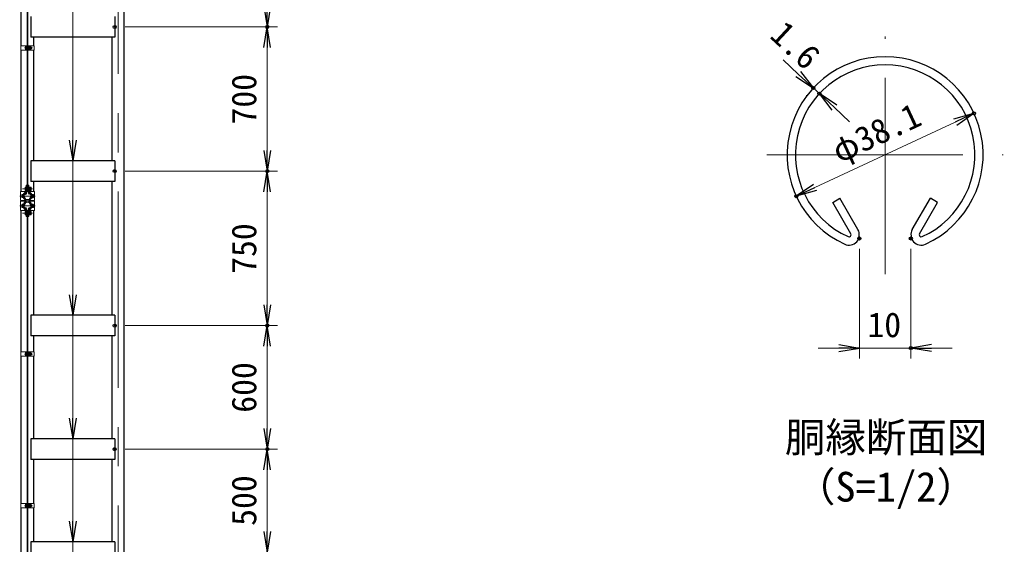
# Model space of a CAD drawing. Units: millimetres, scale not verified, with parts at other scales. Extents: x -10499 to 10501, y -7424 to 7426.
# Drawn here: x -2362 to 2418, y -2306 to 241 of the extents above; entities that cross this region are included whole.
import ezdxf
from ezdxf.enums import TextEntityAlignment as Align

# ---------------------------------------------------------------- set-up
doc = ezdxf.new("R2010")
doc.units = ezdxf.units.MM
doc.header["$LTSCALE"] = 30
doc.header["$PDMODE"] = 32
doc.header["$PDSIZE"] = 15
doc.linetypes.add('USER1', pattern=[50.8, 31.75, -6.35, 6.35, -6.35])
for name, color, linetype, lineweight in [('0-1_D-STR1', 1, 'Continuous', 25), ('0-4_D-BMK', 2, 'USER1', 13), ('0-5_D-STR3', 3, 'Continuous', 13), ('0-7_D-STR-DIM', 7, 'Continuous', 13), ('0-A_D-TTL-TXT', 7, 'Continuous', 13), ('0-B_D-STR-TXT', 7, 'Continuous', 13)]:
    doc.layers.add(name, color=color, linetype=linetype, lineweight=lineweight)
doc.layers.add('0-8_0', color=7, linetype='Continuous')
doc.layers.add('0-9_Defpoints', color=8, linetype='Continuous')
doc.styles.add('ＭＳ ゴシック', font='')
doc.styles.get('ＭＳ ゴシック').set_extended_font_data('MS Gothic')

# ---------------------------------------------------------------- blocks, each defined once
blk = doc.blocks.new('_Open')
at = {"layer": '0-8_0'}
blk.add_line((-30, 5), (0, 0), dxfattribs=at)
blk.add_lwpolyline([(-30, -5), (0, 0), (-30, 0)], dxfattribs=at)

msp = doc.modelspace()

# ---------------------------------------------------------------- linework, layer by layer
at = {"layer": '0-1_D-STR1'}
for p, q in [((-1854.23, -4544.43), (-1854.23, 3764.57)), ((-2354.73, 114.07), (-2354.73, 830.07)), ((-2308.48, 255.57), (-2308.48, 155.57)), ((-1900.48, 255.57), (-1900.48, 155.57)), ((-1900.48, 155.57), (-2308.48, 155.57)), ((-2294.23, 114.07), (-2294.23, 155.57)), ((-1914.73, 155.57), (-1914.73, -444.43)), ((-2354.73, -592.88), (-2354.73, 93.07)), ((-2294.23, -444.43), (-2294.23, 93.07)), ((-1900.48, -444.43), (-2308.48, -444.43)), ((-2308.48, -444.43), (-2308.48, -544.43)), ((-1900.48, -444.43), (-1900.48, -544.43)), ((-1900.48, -544.43), (-2308.48, -544.43)), ((-2294.23, -592.88), (-2294.23, -544.43)), ((-1914.73, -544.43), (-1914.73, -1194.43)), ((-2331.15, -600.05), (-2334.66, -606.13)), ((-2334.66, -606.13), (-2333.27, -606.93)), ((-2329.76, -600.85), (-2333.27, -606.93)), ((-2319.19, -600.85), (-2315.68, -606.93)), ((-2317.8, -600.05), (-2314.29, -606.13)), ((-2314.29, -606.13), (-2315.68, -606.93)), ((-2354.73, -640.98), (-2354.73, -637.88)), ((-2294.23, -640.98), (-2294.23, -637.88)), ((1588.87, -646.51), (1623.6, -626.45)), ((1676.6, -798.46), (1588.87, -646.51)), ((1711.33, -778.41), (1623.6, -626.45)), ((1975.54, -778.41), (2063.27, -626.45)), ((2010.28, -798.46), (2098.01, -646.51)), ((2098.01, -646.51), (2063.27, -626.45)), ((-2354.73, -1371.93), (-2354.73, -685.98)), ((-2334.66, -672.74), (-2333.27, -671.93)), ((-2331.15, -678.81), (-2334.66, -672.74)), ((-2329.76, -678.01), (-2333.27, -671.93)), ((-2319.19, -678.01), (-2315.68, -671.93)), ((-2317.8, -678.81), (-2314.29, -672.74)), ((-2314.29, -672.74), (-2315.68, -671.93)), ((-2294.23, -1194.43), (-2294.23, -685.98)), ((-2308.48, -1194.43), (-2308.48, -1294.43)), ((-1900.48, -1194.43), (-2308.48, -1194.43)), ((-1900.48, -1194.43), (-1900.48, -1294.43)), ((-1900.48, -1294.43), (-2308.48, -1294.43)), ((-2294.23, -1371.93), (-2294.23, -1294.43)), ((-1914.73, -1294.43), (-1914.73, -1794.43)), ((-2354.73, -2108.93), (-2354.73, -1392.93)), ((-2294.23, -1794.43), (-2294.23, -1392.93)), ((-1900.48, -1794.43), (-2308.48, -1794.43)), ((-2308.48, -1794.43), (-2308.48, -1894.43)), ((-1900.48, -1794.43), (-1900.48, -1894.43)), ((-1900.48, -1894.43), (-2308.48, -1894.43)), ((-2294.23, -2108.93), (-2294.23, -1894.43)), ((-1914.73, -1894.43), (-1914.73, -2294.43)), ((-2354.73, -2845.93), (-2354.73, -2129.93)), ((-2294.23, -2294.43), (-2294.23, -2129.93)), ((-1900.48, -2294.43), (-2308.48, -2294.43)), ((-2308.48, -2294.43), (-2308.48, -2394.43)), ((-1900.48, -2294.43), (-1900.48, -2394.43))]:
    msp.add_line(p, q, dxfattribs=at)
for centre, radius, start, end in [((1843.44, -415.18), 476.25, 294.32478, 245.67522), ((1843.44, -415.18), 436.14, 294.32478, 245.67522), ((-2324.48, -615.38), 19.05, 114.32478, 65.67522), ((-2324.48, -615.38), 17.45, 114.32478, 65.67522), ((-2331.5, -599.85), 2, 330, 114.32478), ((-2331.5, -599.85), 0.401, 330, 114.32478), ((-2317.46, -599.85), 2, 65.67522, 210), ((-2317.46, -599.85), 0.401, 65.67522, 210), ((-2324.48, -663.48), 19.05, 294.32478, 245.67522), ((-2324.48, -663.48), 17.45, 294.32478, 245.67522), ((-2331.5, -679.02), 2, 245.67522, 30), ((-2331.5, -679.02), 0.401, 245.67522, 30), ((-2317.46, -679.02), 2, 150, 294.32478), ((-2317.46, -679.02), 0.401, 150, 294.32478), ((1667.92, -803.47), 50.13, 245.67522, 30), ((1667.92, -803.47), 10.03, 245.67522, 30), ((2018.96, -803.47), 50.13, 150, 294.32478), ((2018.96, -803.47), 10.03, 150, 294.32478)]:
    msp.add_arc(centre, radius, start, end, dxfattribs=at)
at = {"layer": '0-4_D-BMK'}
for p, q in [((-2324.48, 5325.57), (-2324.48, -4594.43)), ((-1884.48, -4594.43), (-1884.48, 3803.84)), ((1843.44, -994.72), (1843.44, 159.17)), ((-2339.03, 103.57), (-2300.43, 103.57)), ((1269.09, -415.18), (2417.79, -415.18)), ((-2362.44, -615.38), (-2286.51, -615.38)), ((-2348.92, -580.38), (-2300.04, -580.38)), ((-2362.44, -663.48), (-2286.51, -663.48)), ((-2348.92, -698.48), (-2300.04, -698.48)), ((-2339.03, -1382.43), (-2300.43, -1382.43)), ((-2339.03, -2119.43), (-2300.43, -2119.43))]:
    msp.add_line(p, q, dxfattribs=at)
at = {"layer": '0-5_D-STR3'}
for p, q in [((-2326.73, 2276.52), (-2326.73, -595.38)), ((-2322.23, 2276.52), (-2322.23, -595.38)), ((-2357.03, 114.07), (-2357.03, 93.07)), ((-2326.73, 114.07), (-2357.03, 114.07)), ((-2333.83, 110.07), (-2333.83, 97.07)), ((-2329.03, 114.07), (-2329.03, 93.07)), ((-2329.03, 111.57), (-2329.03, 95.57)), ((-2322.23, 114.07), (-2291.93, 114.07)), ((-2319.93, 114.07), (-2319.93, 93.07)), ((-2309.93, 111.67), (-2319.93, 111.67)), ((-2319.93, 111.67), (-2319.93, 95.47)), ((-2309.93, 107.62), (-2319.93, 107.62)), ((-2309.93, 99.52), (-2319.93, 99.52)), ((-2308.93, 109.8), (-2308.93, 97.45)), ((-2308.93, 107.57), (-2305.03, 107.57)), ((-2308.93, 106.89), (-2304.7, 106.89)), ((-2308.93, 100.24), (-2304.7, 100.24)), ((-2308.93, 99.57), (-2305.03, 99.57)), ((-2305.03, 107.57), (-2305.03, 99.57)), ((-2291.93, 114.07), (-2291.93, 93.07)), ((-2326.73, 93.07), (-2357.03, 93.07)), ((-2322.23, 93.07), (-2291.93, 93.07)), ((-2309.93, 95.47), (-2319.93, 95.47)), ((-2330.98, -563.38), (-2330.98, -592.95)), ((-2330.98, -563.38), (-2328.68, -563.38)), ((-2328.68, -563.38), (-2328.68, -592.95)), ((-2320.28, -563.38), (-2320.28, -592.95)), ((-2320.28, -563.38), (-2317.98, -563.38)), ((-2317.98, -563.38), (-2317.98, -592.95)), ((-2307.98, -572.28), (-2317.98, -572.28)), ((-2358.13, -592.88), (-2330.98, -592.88)), ((-2358.13, -592.88), (-2358.13, -637.88)), ((-2351.28, -608.88), (-2351.28, -621.88)), ((-2346.48, -607.38), (-2346.48, -623.38)), ((-2346.11, -611.38), (-2346.48, -611.38)), ((-2346.11, -619.38), (-2346.48, -619.38)), ((-2335.78, -573.88), (-2335.78, -586.88)), ((-2326.98, -575.07), (-2328.68, -575.07)), ((-2326.98, -585.7), (-2328.68, -585.7)), ((-2326.98, -575.07), (-2326.98, -585.7)), ((-2326.98, -576.38), (-2326.73, -576.38)), ((-2326.98, -584.38), (-2326.73, -584.38)), ((-2326.73, -595.38), (-2322.23, -595.38)), ((-2322.23, -576.38), (-2320.28, -576.38)), ((-2322.23, -584.38), (-2320.28, -584.38)), ((-2307.98, -576.33), (-2317.98, -576.33)), ((-2317.98, -576.38), (-2317.78, -576.38)), ((-2317.98, -584.38), (-2317.78, -584.38)), ((-2307.98, -584.43), (-2317.98, -584.43)), ((-2307.98, -588.48), (-2317.98, -588.48)), ((-2317.98, -592.88), (-2290.83, -592.88)), ((-2306.98, -574.15), (-2306.98, -586.5)), ((-2306.98, -576.38), (-2306.98, -584.38)), ((-2306.98, -577.06), (-2306.65, -577.06)), ((-2306.98, -583.71), (-2306.65, -583.71)), ((-2302.48, -611.38), (-2302.84, -611.38)), ((-2302.48, -619.38), (-2302.84, -619.38)), ((-2296.98, -607.28), (-2302.48, -607.28)), ((-2302.48, -607.28), (-2302.48, -623.48)), ((-2296.98, -611.33), (-2302.48, -611.33)), ((-2296.98, -619.43), (-2302.48, -619.43)), ((-2295.98, -609.15), (-2295.98, -621.5)), ((-2295.98, -611.38), (-2295.48, -611.38)), ((-2295.98, -611.38), (-2295.48, -611.38)), ((-2295.98, -612.06), (-2295.15, -612.06)), ((-2295.98, -618.71), (-2295.15, -618.71)), ((-2295.98, -619.38), (-2295.48, -619.38)), ((-2295.98, -619.38), (-2295.48, -619.38)), ((-2295.48, -611.38), (-2295.48, -619.38)), ((-2290.83, -592.88), (-2290.83, -637.88)), ((-2358.13, -637.88), (-2331.18, -637.88)), ((-2358.13, -640.98), (-2331.18, -640.98)), ((-2358.13, -685.98), (-2358.13, -640.98)), ((-2351.28, -669.98), (-2351.28, -656.98)), ((-2346.48, -671.48), (-2346.48, -655.48)), ((-2346.11, -659.48), (-2346.48, -659.48)), ((-2346.11, -667.48), (-2346.48, -667.48)), ((-2331.18, -633.91), (-2331.96, -636.07)), ((-2331.18, -644.96), (-2331.96, -642.8)), ((-2331.18, -633.91), (-2331.18, -637.88)), ((-2331.18, -644.96), (-2331.18, -640.98)), ((-2317.78, -633.91), (-2317.78, -637.88)), ((-2317.78, -633.91), (-2316.99, -636.07)), ((-2317.78, -637.88), (-2290.83, -637.88)), ((-2317.78, -644.96), (-2317.78, -640.98)), ((-2317.78, -640.98), (-2290.83, -640.98)), ((-2317.78, -644.96), (-2316.99, -642.8)), ((-2302.48, -659.48), (-2302.84, -659.48)), ((-2302.48, -667.48), (-2302.84, -667.48)), ((-2296.98, -623.48), (-2302.48, -623.48)), ((-2296.98, -655.38), (-2302.48, -655.38)), ((-2302.48, -671.58), (-2302.48, -655.38)), ((-2296.98, -659.43), (-2302.48, -659.43)), ((-2296.98, -667.53), (-2302.48, -667.53)), ((-2295.98, -669.72), (-2295.98, -657.37)), ((-2295.98, -659.48), (-2295.48, -659.48)), ((-2295.98, -659.48), (-2295.48, -659.48)), ((-2295.98, -660.16), (-2295.15, -660.16)), ((-2295.98, -666.81), (-2295.15, -666.81)), ((-2295.98, -667.48), (-2295.48, -667.48)), ((-2295.98, -667.48), (-2295.48, -667.48)), ((-2295.48, -667.48), (-2295.48, -659.48)), ((-2290.83, -685.98), (-2290.83, -640.98)), ((-2358.13, -685.98), (-2330.98, -685.98)), ((-2335.78, -704.98), (-2335.78, -691.98)), ((-2330.98, -715.48), (-2330.98, -685.91)), ((-2330.98, -715.48), (-2328.68, -715.48)), ((-2328.68, -715.48), (-2328.68, -685.91)), ((-2326.98, -693.17), (-2328.68, -693.17)), ((-2326.98, -703.8), (-2328.68, -703.8)), ((-2326.98, -703.8), (-2326.98, -693.17)), ((-2326.98, -694.48), (-2326.73, -694.48)), ((-2326.98, -702.48), (-2326.73, -702.48)), ((-2326.73, -683.48), (-2326.73, -3555.38)), ((-2326.73, -683.48), (-2322.23, -683.48)), ((-2322.23, -683.48), (-2322.23, -3555.38)), ((-2322.23, -694.48), (-2320.28, -694.48)), ((-2322.23, -702.48), (-2320.28, -702.48)), ((-2320.28, -715.48), (-2320.28, -685.91)), ((-2320.28, -715.48), (-2317.98, -715.48)), ((-2317.98, -715.48), (-2317.98, -685.91)), ((-2317.98, -685.98), (-2290.83, -685.98)), ((-2307.98, -690.38), (-2317.98, -690.38)), ((-2307.98, -694.43), (-2317.98, -694.43)), ((-2317.98, -694.48), (-2317.78, -694.48)), ((-2317.98, -702.48), (-2317.78, -702.48)), ((-2307.98, -702.53), (-2317.98, -702.53)), ((-2307.98, -706.58), (-2317.98, -706.58)), ((-2306.98, -704.72), (-2306.98, -692.37)), ((-2306.98, -702.48), (-2306.98, -694.48)), ((-2306.98, -695.16), (-2306.65, -695.16)), ((-2306.98, -701.81), (-2306.65, -701.81)), ((-2296.98, -671.58), (-2302.48, -671.58)), ((-2357.03, -1371.93), (-2357.03, -1392.93)), ((-2326.73, -1371.93), (-2357.03, -1371.93)), ((-2333.83, -1375.93), (-2333.83, -1388.93)), ((-2329.03, -1371.93), (-2329.03, -1392.93)), ((-2329.03, -1374.43), (-2329.03, -1390.43)), ((-2322.23, -1371.93), (-2291.93, -1371.93)), ((-2319.93, -1371.93), (-2319.93, -1392.93)), ((-2309.93, -1374.33), (-2319.93, -1374.33)), ((-2319.93, -1374.33), (-2319.93, -1390.53)), ((-2309.93, -1378.38), (-2319.93, -1378.38)), ((-2308.93, -1376.2), (-2308.93, -1388.55)), ((-2308.93, -1378.43), (-2305.03, -1378.43)), ((-2308.93, -1379.11), (-2304.7, -1379.11)), ((-2308.93, -1385.76), (-2304.7, -1385.76)), ((-2305.03, -1378.43), (-2305.03, -1386.43)), ((-2291.93, -1371.93), (-2291.93, -1392.93)), ((-2326.73, -1392.93), (-2357.03, -1392.93)), ((-2322.23, -1392.93), (-2291.93, -1392.93)), ((-2309.93, -1386.48), (-2319.93, -1386.48)), ((-2309.93, -1390.53), (-2319.93, -1390.53)), ((-2308.93, -1386.43), (-2305.03, -1386.43)), ((-2357.03, -2108.93), (-2357.03, -2129.93)), ((-2326.73, -2108.93), (-2357.03, -2108.93)), ((-2326.73, -2129.93), (-2357.03, -2129.93)), ((-2333.83, -2112.93), (-2333.83, -2125.93)), ((-2329.03, -2108.93), (-2329.03, -2129.93)), ((-2329.03, -2111.43), (-2329.03, -2127.43)), ((-2322.23, -2108.93), (-2291.93, -2108.93)), ((-2322.23, -2129.93), (-2291.93, -2129.93)), ((-2319.93, -2108.93), (-2319.93, -2129.93)), ((-2309.93, -2111.33), (-2319.93, -2111.33)), ((-2319.93, -2111.33), (-2319.93, -2127.53)), ((-2309.93, -2115.38), (-2319.93, -2115.38)), ((-2309.93, -2123.48), (-2319.93, -2123.48)), ((-2309.93, -2127.53), (-2319.93, -2127.53)), ((-2308.93, -2113.2), (-2308.93, -2125.55)), ((-2308.93, -2115.43), (-2305.03, -2115.43)), ((-2308.93, -2116.11), (-2304.7, -2116.11)), ((-2308.93, -2122.76), (-2304.7, -2122.76)), ((-2308.93, -2123.43), (-2305.03, -2123.43)), ((-2305.03, -2115.43), (-2305.03, -2123.43)), ((-2291.93, -2108.93), (-2291.93, -2129.93))]:
    msp.add_line(p, q, dxfattribs=at)
for centre, radius, start, end in [((-2317.63, 103.57), 8.7, 332.26063, 27.73937), ((-2311.48, 97.49), 2.55, 307.42505, 52.57495), ((-2311.46, 109.64), 2.54, 307.21089, 52.78911), ((-2312.53, 103.57), 8.5, 331.92751, 28.07249), ((-2309.51, -574.31), 2.54, 307.21089, 52.78911), ((-2324.48, -615.38), 22, 110.1633, 250.11694), ((-2324.48, -615.38), 19.7, 109.83718, 250.11694), ((-2332.98, -592.95), 2, 297.27961, 0), ((-2332.98, -592.95), 4.3, 294.96438, 0), ((-2315.98, -592.95), 4.3, 180, 245.03562), ((-2315.98, -592.95), 2, 180, 242.72039), ((-2324.48, -615.38), 19.7, 289.88306, 70.16282), ((-2324.48, -615.38), 22, 289.88306, 69.8367), ((-2315.68, -580.38), 8.7, 332.26063, 27.73937), ((-2309.53, -586.46), 2.55, 307.42505, 52.57495), ((-2314.48, -580.38), 8.5, 331.92751, 28.07249), ((-2304.68, -615.38), 8.7, 332.26063, 27.73937), ((-2298.53, -621.46), 2.55, 307.42505, 52.57495), ((-2298.51, -609.31), 2.54, 307.21089, 52.78911), ((-2302.98, -615.38), 8.5, 331.92751, 28.07249), ((-2324.48, -663.48), 22, 109.88306, 249.8367), ((-2324.48, -663.48), 19.7, 109.88306, 250.16282), ((-2324.48, -663.48), 19.7, 289.83718, 70.11694), ((-2324.48, -663.48), 22, 290.1633, 70.11694), ((-2298.53, -657.41), 2.55, 307.42505, 52.57495), ((-2304.68, -663.48), 8.7, 332.26063, 27.73937), ((-2298.51, -669.56), 2.54, 307.21089, 52.78911), ((-2302.98, -663.48), 8.5, 331.92751, 28.07249), ((-2332.98, -685.91), 2, 0, 62.72039), ((-2332.98, -685.91), 4.3, 0, 65.03562), ((-2315.98, -685.91), 4.3, 114.96438, 180), ((-2315.98, -685.91), 2, 117.27961, 180), ((-2309.53, -692.41), 2.55, 307.42505, 52.57495), ((-2315.68, -698.48), 8.7, 332.26063, 27.73937), ((-2309.51, -704.56), 2.54, 307.21089, 52.78911), ((-2314.48, -698.48), 8.5, 331.92751, 28.07249), ((-2317.63, -1382.43), 8.7, 332.26063, 27.73937), ((-2311.46, -1376.36), 2.54, 307.21089, 52.78911), ((-2312.53, -1382.43), 8.5, 331.92751, 28.07249), ((-2311.48, -1388.51), 2.55, 307.42505, 52.57495), ((-2317.63, -2119.43), 8.7, 332.26063, 27.73937), ((-2311.48, -2125.51), 2.55, 307.42505, 52.57495), ((-2311.46, -2113.36), 2.54, 307.21089, 52.78911), ((-2312.53, -2119.43), 8.5, 331.92751, 28.07249)]:
    msp.add_arc(centre, radius, start, end, dxfattribs=at)
for centre, start_param, end_param in [((-2329.03, 110.07), 1.5707963, 3.1415927), ((-2329.03, 97.07), 3.1415927, 4.712389), ((-2330.98, -573.88), 1.5707963, 3.1415927), ((-2346.48, -608.88), 1.5707963, 3.1415927), ((-2330.98, -586.88), 3.1415927, 4.712389), ((-2346.48, -621.88), 3.1415927, 4.712389), ((-2346.48, -656.98), 1.5707963, 3.1415927), ((-2346.48, -669.98), 3.1415927, 4.712389), ((-2330.98, -691.98), 1.5707963, 3.1415927), ((-2330.98, -704.98), 3.1415927, 4.712389), ((-2329.03, -1375.93), 1.5707963, 3.1415927), ((-2329.03, -1388.93), 3.1415927, 4.712389), ((-2329.03, -2112.93), 1.5707963, 3.1415927), ((-2329.03, -2125.93), 3.1415927, 4.712389)]:
    msp.add_ellipse(centre, major_axis=(4.8, 0), ratio=0.3125, start_param=start_param, end_param=end_param, dxfattribs=at)
at = {"layer": '0-7_D-STR-DIM'}
for p, q in [((-1850.48, 205.57), (-1109.48, 205.57)), ((-1850.48, 205.57), (-1109.48, 205.57)), ((-1159.48, 105.57), (-1159.48, -394.43)), ((1421.22, -23.01), (1347.95, 45.04)), ((1523.88, -118.36), (1494.49, -91.07)), ((1460.46, -127.7), (1460.76, -127.7)), ((1489.85, -155), (1490.15, -155)), ((1597.15, -186.42), (1670.42, -254.47)), ((1502.44, -574.19), (2184.44, -256.18)), ((-1850.48, -494.43), (-1109.48, -494.43)), ((-1850.48, -494.43), (-1109.48, -494.43)), ((-1159.48, -594.43), (-1159.48, -1144.43)), ((1718.44, -871.61), (1718.44, -1403.61)), ((1968.44, -871.61), (1968.44, -1403.61)), ((-1850.48, -1244.43), (-1109.48, -1244.43)), ((-1850.48, -1244.43), (-1109.48, -1244.43)), ((-1159.48, -1344.43), (-1159.48, -1744.43)), ((1618.44, -1353.61), (1518.44, -1353.61)), ((1718.44, -1353.61), (1968.44, -1353.61)), ((2068.44, -1353.61), (2168.44, -1353.61)), ((-1850.48, -1844.43), (-1109.48, -1844.43)), ((-1850.48, -1844.43), (-1109.48, -1844.43)), ((-1159.48, -1944.43), (-1159.48, -2244.43))]:
    msp.add_line(p, q, dxfattribs=at)
at = {"layer": '0-9_Defpoints'}
for p in [(-1900.48, 205.57), (-1159.48, 205.57), (1494.49, -91.07), (1494.49, -91.07), (1523.88, -118.36), (2275.07, -213.92), (-1900.48, -494.43), (-1159.48, -494.43), (1411.8, -616.45), (1718.44, -821.61), (1968.44, -821.61), (-1900.48, -1244.43), (-1159.48, -1244.43), (1968.44, -1353.61), (-1900.48, -1844.43), (-1159.48, -1844.43)]:
    msp.add_point(p, dxfattribs=at)
at = {"layer": '0-B_D-STR-TXT'}
for q in [(-2104.48, -3342.43), (-2104.48, -442.43), (-2104.48, -2692.43), (-2104.48, -2292.43), (-2104.48, -1792.43), (-2104.48, -3042.43), (-2104.48, -1192.43)]:
    msp.add_line((-2104.48, 2415.49), q, dxfattribs=at)

# ---------------------------------------------------------------- block references
at = {"layer": '0-7_D-STR-DIM', "xscale": 3.333333, "yscale": 3.333333}
for p, rotation in [((-1159.48, 205.57), 270), ((-1159.48, 205.57), 90), ((1494.49, -91.07), 317.11285), ((1523.88, -118.36), 137.11285), ((2275.07, -213.92), 24.99865), ((-1159.48, -494.43), 270), ((-1159.48, -494.43), 90), ((1411.8, -616.45), 204.99865), ((-1159.48, -1244.43), 270), ((-1159.48, -1244.43), 90), ((1968.44, -1353.61), 180), ((-1159.48, -1844.43), 270), ((-1159.48, -1844.43), 90), ((-1159.48, -2344.43), 270)]:
    msp.add_blockref('_Open', p, dxfattribs=dict(at, rotation=rotation))
msp.add_blockref('_Open', (1718.44, -1353.61), dxfattribs=at)
at = {"layer": '0-B_D-STR-TXT', "xscale": 3.333333, "yscale": 3.333333, "rotation": 270}
for p in [(-2104.48, -444.43), (-2104.48, -1194.43), (-2104.48, -1794.43), (-2104.48, -2294.43)]:
    msp.add_blockref('_Open', p, dxfattribs=at)

# ---------------------------------------------------------------- texts
at = {"layer": '0-7_D-STR-DIM', "style": 'ＭＳ ゴシック'}
for s, rotation, p in [('1.6', 317.113, (1252.52, 130.63)), ('700', 90, (-1176.35, -268.18)), ('φ38.1', 24.999, (1635.8, -490.95)), ('750', 90, (-1176.35, -993.18)), ('600', 90, (-1176.35, -1667.56)), ('500', 90, (-1176.35, -2216.62))]:
    msp.add_text(s, height=120.3, rotation=rotation, dxfattribs=at).set_placement(p, align=Align.BOTTOM_LEFT)
msp.add_text('10', height=120.3, dxfattribs=at).set_placement((1757.44, -1336.74), align=Align.BOTTOM_LEFT)
at = {"layer": '0-A_D-TTL-TXT', "style": 'ＭＳ ゴシック'}
for s, p in [('胴縁断面図', (1356.13, -1901.79)), ('（S=1/2）', (1404.86, -2142.27))]:
    msp.add_text(s, height=144.3, dxfattribs=at).set_placement(p, align=Align.BOTTOM_LEFT)

doc.saveas('drawing.dxf')
